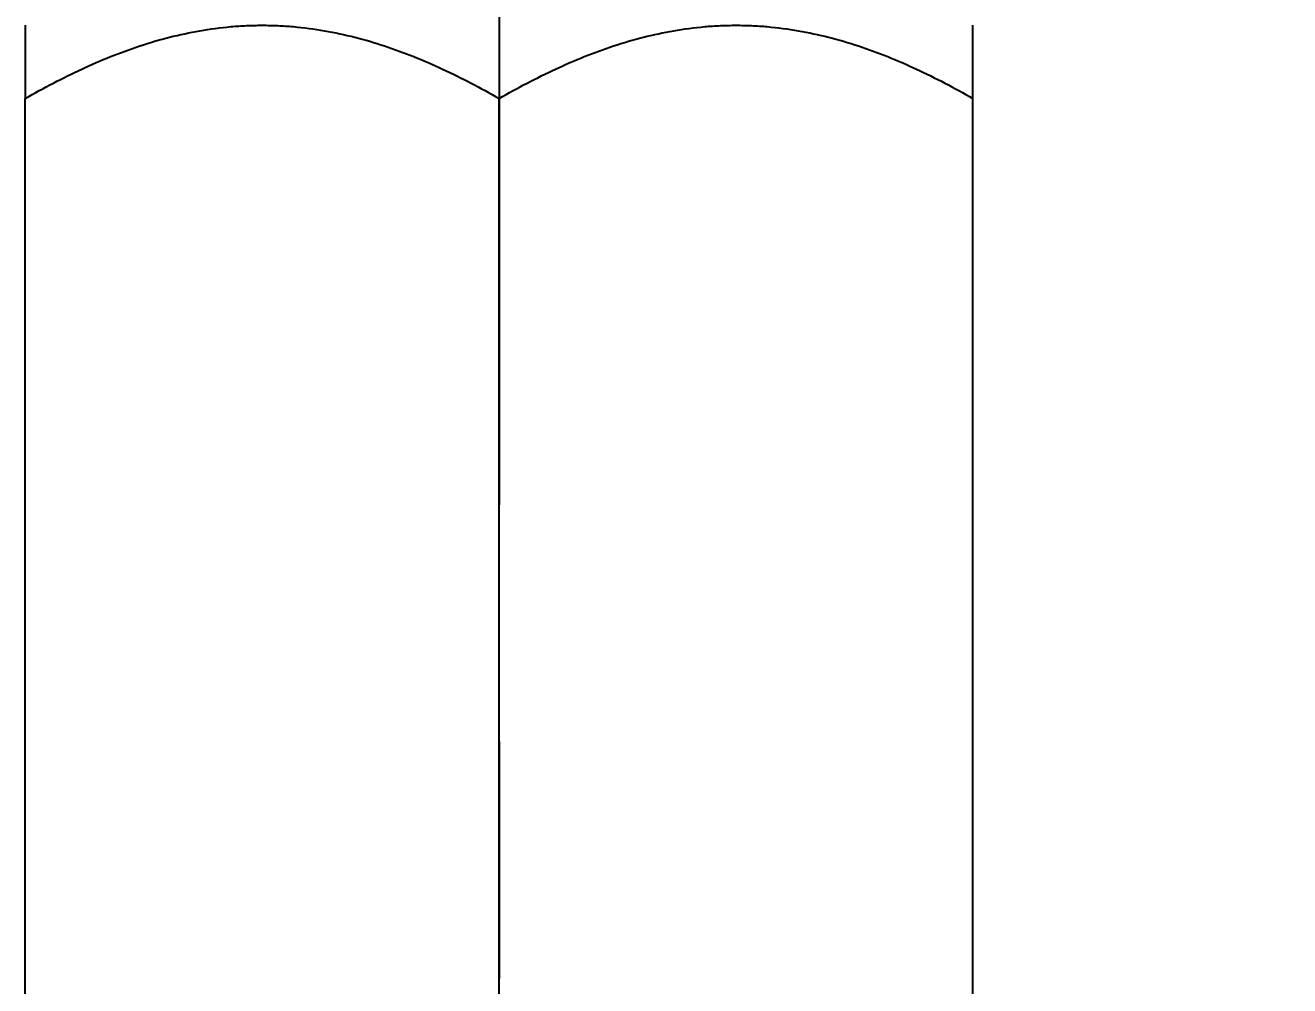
# Model space of a CAD drawing. Extents: x 828 to 1855, y 0 to 752.
# Drawn here: x 1487.58 to 1500.92, y 232.81 to 242.95 of the extents above; entities that cross this region are included whole.
import ezdxf

# ---------------------------------------------------------------- set-up
doc = ezdxf.new("R2010")
doc.units = 0
doc.header["$LTSCALE"] = 10
doc.header["$MEASUREMENT"] = 0
doc.header["$PDMODE"] = 3
doc.header["$PDSIZE"] = -10
doc.linetypes.add('CENTER', pattern=[2, 1.25, -0.25, 0.25, -0.25])
doc.layers.get('0').update_dxf_attribs({"linetype": 'CONTINUOUS'})
doc.layers.get('DEFPOINTS').update_dxf_attribs({"linetype": 'CONTINUOUS'})
doc.layers.add('1', color=7, linetype='CONTINUOUS')
doc.styles.add('Daelim Dimension', font='')
doc.styles.get('Daelim Dimension').set_extended_font_data('나눔고딕')
doc.dimstyles.new('DEFAULT', dxfattribs={"dimscale": 2, "dimtxt": 2, "dimasz": 2, "dimexe": 0, "dimexo": 2, "dimgap": 1, "dimtad": 1, "dimdec": 0, "dimzin": 9, "dimdsep": 46, "dimtxsty": 'Daelim Dimension', "dimcen": 0.5, "dimclrd": 5, "dimclre": 5, "dimclrt": 256, "dimadec": 1, "dimazin": 0, "dimtfac": 1, "dimtdec": 0, "dimtix": 1, "dimtmove": 0, "dimatfit": 3, "dimfxl": 1, "dimtolj": 1, "dimtzin": 1, "dimlwd": 9, "dimlwe": 9, "dimarcsym": 0})

# ---------------------------------------------------------------- blocks, each defined once
blk = doc.blocks.new('*D19')
at = {"color": 5, "lineweight": 9, "ltscale": 0.5, "transparency": 16777216}
for p, q in [((1517.879, 273.75), (1581.047, 273.75)), ((1581.047, 269.75), (1581.047, 131.25)), ((1498.734, 127.25), (1581.047, 127.25))]:
    blk.add_line(p, q, dxfattribs=at)
at = {"color": 5, "ltscale": 0.5, "transparency": 16777216}
for points in [[(1580.38, 269.75), (1581.714, 269.75), (1581.047, 273.75)], [(1580.38, 131.25), (1581.714, 131.25), (1581.047, 127.25)]]:
    blk.add_solid(points, dxfattribs=at)
at = {"layer": 'DEFPOINTS', "color": 0, "ltscale": 0.5, "transparency": 16777216}
for p in [(1513.879, 273.75), (1494.734, 127.25), (1581.047, 127.25)]:
    blk.add_point(p, dxfattribs=at)
at = {"color": 7, "lineweight": -3, "ltscale": 0.5, "transparency": 16777216, "insert": (1573.596, 200.5), "char_height": 10, "attachment_point": 5, "rotation": 90, "style": 'Daelim Dimension'}
blk.add_mtext('\\A1;390', dxfattribs=at)

msp = doc.modelspace()

# ---------------------------------------------------------------- linework, layer by layer
at = {"layer": '1', "color": 1, "linetype": 'CENTER', "lineweight": -3}
msp.add_line((1492.579, 290.389), (1492.579, 187.611), dxfattribs=at)
at = {"layer": '1', "color": 7, "linetype": 'Continuous', "lineweight": -3}
for p, q in [((1487.579, 228.724), (1487.579, 242.177)), ((1492.579, 228.724), (1492.579, 242.177)), ((1497.579, 228.724), (1497.579, 242.177))]:
    msp.add_line(p, q, dxfattribs=at)
for points, knots in [([(1487.579, 242.95), (1487.579, 242.95), (1487.579, 242.948), (1487.579, 242.944), (1487.579, 242.94), (1487.579, 242.938), (1487.579, 242.926), (1487.579, 242.912), (1487.579, 242.855), (1487.579, 242.801), (1487.579, 242.664), (1487.579, 242.581), (1487.579, 242.394), (1487.579, 242.29), (1487.579, 242.177)], [0, 0, 0, 0, 0.0625, 0.09375, 0.09375, 0.125, 0.125, 0.25, 0.25, 0.5, 0.5, 0.75, 0.75, 1, 1, 1, 1]), ([(1487.579, 242.177), (1487.775, 242.29), (1487.973, 242.394), (1488.375, 242.581), (1488.579, 242.664), (1488.994, 242.801), (1489.206, 242.855), (1489.529, 242.912), (1489.638, 242.926), (1489.776, 242.938), (1489.804, 242.94), (1489.859, 242.944), (1489.942, 242.948), (1490.024, 242.95), (1490.079, 242.95)], [0, 0, 0, 0, 0.25, 0.25, 0.5, 0.5, 0.75, 0.75, 0.875, 0.875, 0.90625, 0.90625, 0.9375, 1, 1, 1, 1]), ([(1490.079, 242.95), (1490.133, 242.95), (1490.216, 242.948), (1490.298, 242.944), (1490.353, 242.94), (1490.381, 242.938), (1490.519, 242.926), (1490.628, 242.912), (1490.951, 242.855), (1491.163, 242.801), (1491.578, 242.664), (1491.782, 242.581), (1492.184, 242.394), (1492.383, 242.29), (1492.579, 242.177)], [0, 0, 0, 0, 0.0625, 0.09375, 0.09375, 0.125, 0.125, 0.25, 0.25, 0.5, 0.5, 0.75, 0.75, 1, 1, 1, 1]), ([(1492.579, 242.177), (1492.775, 242.29), (1492.973, 242.394), (1493.375, 242.581), (1493.579, 242.664), (1493.994, 242.801), (1494.206, 242.855), (1494.529, 242.912), (1494.638, 242.926), (1494.776, 242.938), (1494.804, 242.94), (1494.859, 242.944), (1494.942, 242.948), (1495.024, 242.95), (1495.079, 242.95)], [0, 0, 0, 0, 0.25, 0.25, 0.5, 0.5, 0.75, 0.75, 0.875, 0.875, 0.90625, 0.90625, 0.9375, 1, 1, 1, 1]), ([(1495.079, 242.95), (1495.133, 242.95), (1495.216, 242.948), (1495.298, 242.944), (1495.353, 242.94), (1495.381, 242.938), (1495.519, 242.926), (1495.628, 242.912), (1495.951, 242.855), (1496.163, 242.801), (1496.578, 242.664), (1496.782, 242.581), (1497.184, 242.394), (1497.383, 242.29), (1497.579, 242.177)], [0, 0, 0, 0, 0.0625, 0.09375, 0.09375, 0.125, 0.125, 0.25, 0.25, 0.5, 0.5, 0.75, 0.75, 1, 1, 1, 1]), ([(1497.579, 242.177), (1497.579, 242.29), (1497.579, 242.394), (1497.579, 242.581), (1497.579, 242.664), (1497.579, 242.801), (1497.579, 242.855), (1497.579, 242.912), (1497.579, 242.926), (1497.579, 242.938), (1497.579, 242.94), (1497.579, 242.944), (1497.579, 242.948), (1497.579, 242.95), (1497.579, 242.95)], [0, 0, 0, 0, 0.25018, 0.25018, 0.50036, 0.50036, 0.750539, 0.750539, 0.875629, 0.875629, 0.906902, 0.906902, 0.938174, 1, 1, 1, 1])]:
    msp.add_open_spline(points, degree=3, knots=knots, dxfattribs=at)

# ---------------------------------------------------------------- dimensions: what is measured, and where the dimension line sits
at = {"color": 5, "lineweight": -3, "ltscale": 0.5}
dim = msp.add_linear_dim(base=(1581.047, 127.25), p1=(1513.879, 273.75), p2=(1494.734, 127.25), angle=90, text='390', dimstyle='DEFAULT', override={"dimtxt": 5, "dimclrt": 7}, dxfattribs=at)
dim.commit()
dim.dimension.update_dxf_attribs({"geometry": '*D19', "text_midpoint": (1573.596, 200.5)})

doc.saveas('drawing.dxf')
